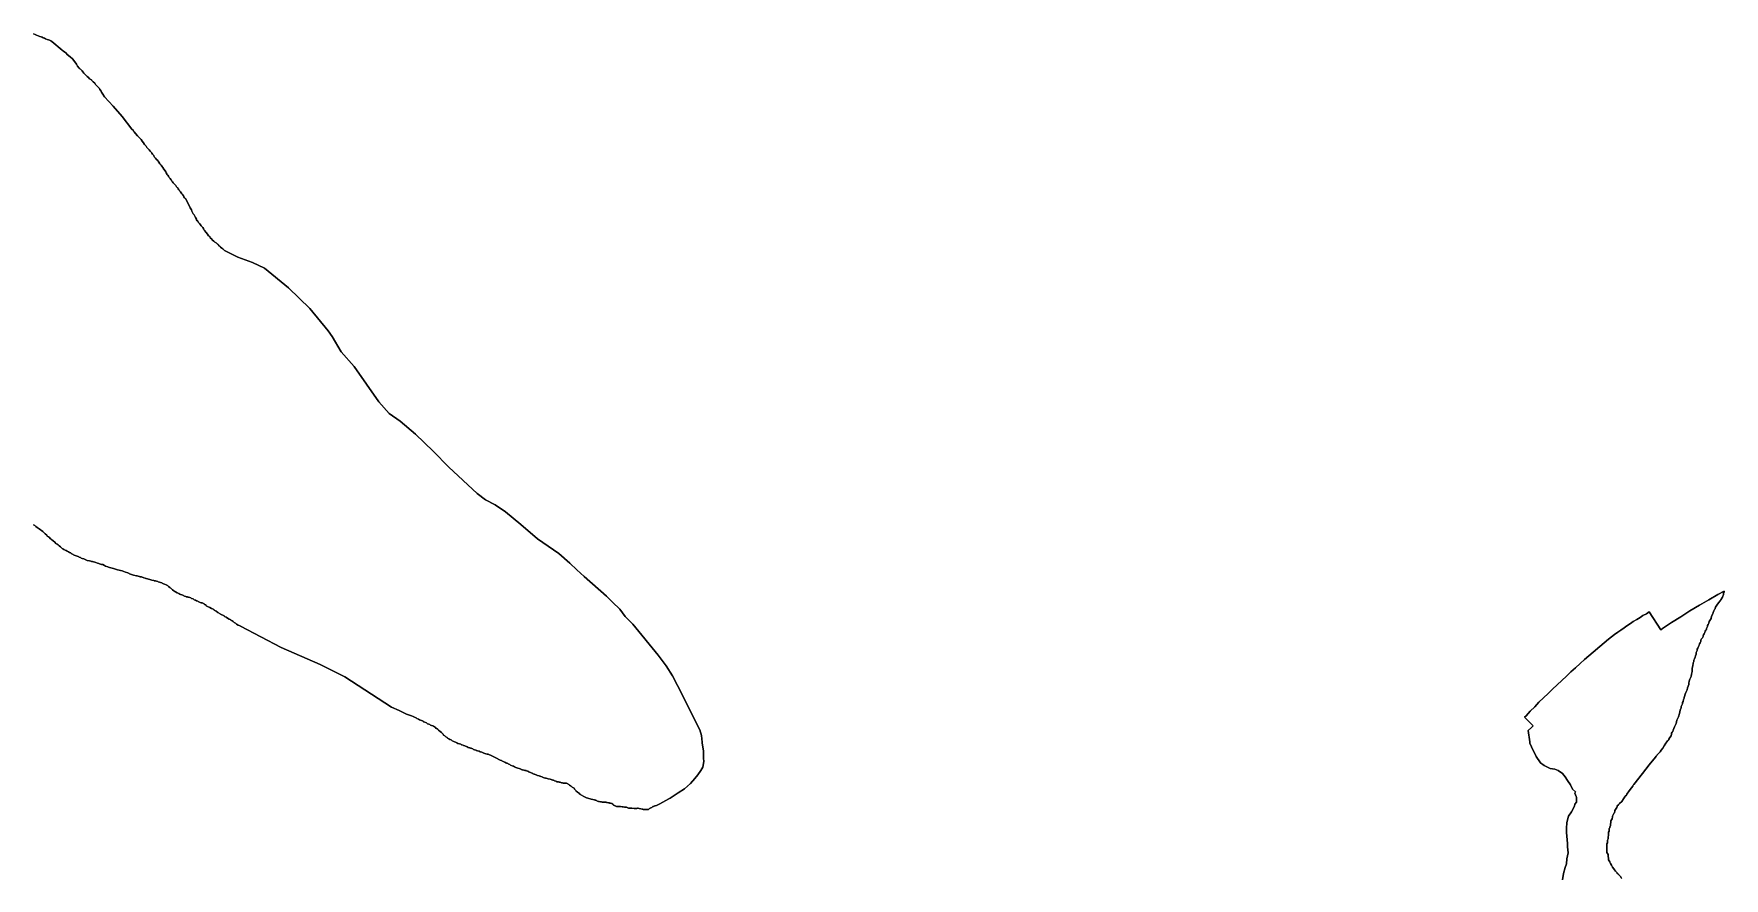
# Model space of a CAD drawing. Header units: inches. Extents: x 11258954 to 11313122, y 3645444 to 3695200.
# Drawn here: x 11282107 to 11285063, y 3677415 to 3678891 of the extents above; entities that cross this region are included whole.
import ezdxf

# ---------------------------------------------------------------- set-up
doc = ezdxf.new("R2010")
doc.units = ezdxf.units.IN
doc.header["$MEASUREMENT"] = 0
doc.layers.add('AnnexationHistory', color=183, linetype='Continuous')
doc.layers.add('ZipCode', color=108, linetype='Continuous')

msp = doc.modelspace()

# ---------------------------------------------------------------- linework, layer by layer
at = {"layer": 'AnnexationHistory'}
for points in [[(11282107, 3678032.75, 0), (11282108, 3678032, 0), (11282109, 3678031.5, 0), (11282110, 3678030.75, 0), (11282111, 3678030, 0), (11282113, 3678028.25, 0), (11282115, 3678027, 0), (11282117, 3678025.5, 0), (11282119, 3678024, 0), (11282121, 3678022.5, 0), (11282123, 3678021, 0), (11282125, 3678019, 0), (11282127, 3678016.75, 0), (11282130, 3678014.5, 0), (11282131, 3678013, 0), (11282133, 3678011.75, 0), (11282135, 3678010.25, 0), (11282136, 3678009, 0), (11282138, 3678007.5, 0), (11282139, 3678006.5, 0), (11282141, 3678004.75, 0), (11282144, 3678002.25, 0), (11282146, 3678000, 0), (11282148, 3677998.75, 0), (11282150, 3677997.5, 0), (11282152, 3677996, 0), (11282154, 3677994.25, 0), (11282156, 3677992.5, 0), (11282157, 3677991.5, 0), (11282158, 3677990.75, 0), (11282160, 3677989.5, 0), (11282162, 3677988.5, 0), (11282164, 3677987.5, 0), (11282166, 3677986.5, 0), (11282168, 3677985.5, 0), (11282170, 3677984.5, 0), (11282172, 3677983.5, 0), (11282172, 3677983, 0), (11282173, 3677982.5, 0), (11282174, 3677981.75, 0), (11282176, 3677981, 0), (11282177, 3677980.25, 0), (11282178, 3677979.75, 0), (11282180, 3677979, 0), (11282183, 3677978, 0), (11282185, 3677977, 0), (11282186, 3677976.5, 0), (11282187, 3677976, 0), (11282189, 3677975.25, 0), (11282190, 3677974.5, 0), (11282192, 3677973.75, 0), (11282195, 3677973, 0), (11282197, 3677972, 0), (11282201, 3677970.5, 0), (11282205, 3677969.5, 0), (11282207, 3677969, 0), (11282208, 3677968.75, 0), (11282209, 3677968.5, 0), (11282210, 3677968.25, 0), (11282212, 3677967.75, 0), (11282214, 3677967.25, 0), (11282216, 3677966.5, 0), (11282219, 3677965.75, 0), (11282221, 3677965, 0), (11282222, 3677964.5, 0), (11282224, 3677964, 0), (11282226, 3677963.5, 0), (11282228, 3677963, 0), (11282231, 3677961.75, 0), (11282233, 3677960.5, 0), (11282237, 3677959, 0), (11282238, 3677958.5, 0), (11282240, 3677958.25, 0), (11282240, 3677958, 0), (11282247, 3677956.25, 0), (11282254, 3677954, 0), (11282262, 3677952, 0), (11282265, 3677951, 0), (11282268, 3677950, 0), (11282272, 3677948.5, 0), (11282273, 3677948, 0), (11282274, 3677947.5, 0), (11282275, 3677947.25, 0), (11282278, 3677946, 0), (11282282, 3677944.75, 0), (11282287, 3677943.5, 0), (11282288, 3677943.25, 0), (11282290, 3677943, 0), (11282292, 3677942.5, 0), (11282293, 3677942, 0), (11282296, 3677941.5, 0), (11282300, 3677940.25, 0), (11282302, 3677939.5, 0), (11282303, 3677939, 0), (11282304, 3677938.75, 0), (11282306, 3677938.25, 0), (11282308, 3677937.5, 0), (11282310, 3677937.25, 0), (11282312, 3677936.5, 0), (11282314, 3677936, 0), (11282317, 3677935.5, 0), (11282318, 3677935, 0), (11282319, 3677934.75, 0), (11282320, 3677934.5, 0), (11282322, 3677934, 0), (11282324, 3677933.5, 0), (11282325, 3677933, 0), (11282327, 3677932.5, 0), (11282329, 3677931.75, 0), (11282331, 3677931, 0), (11282332, 3677930.5, 0), (11282334, 3677929.75, 0), (11282336, 3677928.75, 0), (11282339, 3677927.5, 0), (11282341, 3677926.5, 0), (11282343, 3677925, 0), (11282345, 3677923.25, 0), (11282346, 3677922.75, 0), (11282346, 3677922.25, 0), (11282347, 3677922, 0), (11282348, 3677920.5, 0), (11282350, 3677919, 0), (11282352, 3677917.5, 0), (11282352, 3677917, 0), (11282354, 3677916.25, 0), (11282355, 3677915.5, 0), (11282358, 3677914, 0), (11282361, 3677912.5, 0), (11282363, 3677911.5, 0), (11282364, 3677911, 0), (11282366, 3677910.25, 0), (11282368, 3677909.5, 0), (11282369, 3677909, 0), (11282370, 3677908.5, 0), (11282371, 3677908, 0), (11282373, 3677907.25, 0), (11282374, 3677906.75, 0), (11282376, 3677906.5, 0), (11282377, 3677906.25, 0), (11282378, 3677906, 0), (11282380, 3677905.5, 0), (11282382, 3677904.75, 0), (11282383, 3677904, 0), (11282386, 3677903, 0), (11282387, 3677902.25, 0), (11282388, 3677901.5, 0), (11282390, 3677900.75, 0), (11282392, 3677900, 0), (11282394, 3677899, 0), (11282395, 3677898.5, 0), (11282396, 3677897.75, 0), (11282398, 3677897, 0), (11282400, 3677896.5, 0), (11282402, 3677896, 0), (11282403, 3677895.5, 0), (11282404, 3677895, 0), (11282405, 3677894.25, 0), (11282406, 3677893.5, 0), (11282408, 3677892.5, 0), (11282409, 3677891.25, 0), (11282411, 3677890, 0), (11282415, 3677888, 0), (11282418, 3677886.5, 0), (11282420, 3677885.5, 0), (11282421, 3677885, 0), (11282422, 3677884.5, 0), (11282423, 3677883.5, 0), (11282426, 3677881.5, 0), (11282429, 3677879.5, 0), (11282433, 3677877, 0), (11282434, 3677876.25, 0), (11282436, 3677875.5, 0), (11282436, 3677875, 0), (11282438, 3677874.5, 0), (11282440, 3677873.5, 0), (11282441, 3677872.5, 0), (11282444, 3677871, 0), (11282446, 3677869.75, 0), (11282449, 3677868, 0), (11282451, 3677867, 0), (11282452, 3677866.5, 0), (11282452, 3677866, 0), (11282454, 3677865, 0), (11282456, 3677863.5, 0), (11282458, 3677862, 0), (11282460, 3677860.5, 0), (11282462, 3677859, 0), (11282465, 3677857.5, 0), (11282468, 3677856, 0), (11282469, 3677855.5, 0), (11282539.8305, 3677818.147, 0), (11282608.1825, 3677788.243, 0), (11282651.3455, 3677767.1365, 0), (11282733, 3677714, 0), (11282746, 3677708, 0), (11282759, 3677701.5, 0), (11282768, 3677698.75, 0), (11282771, 3677697.5, 0), (11282773, 3677696.5, 0), (11282774, 3677696, 0), (11282776, 3677695, 0), (11282777, 3677694.25, 0), (11282780, 3677693, 0), (11282782, 3677692, 0), (11282785, 3677690.75, 0), (11282787, 3677690, 0), (11282788, 3677689.25, 0), (11282789, 3677688.5, 0), (11282791, 3677687.5, 0), (11282794, 3677686.5, 0), (11282796, 3677685, 0), (11282798, 3677684.25, 0), (11282800, 3677683.5, 0), (11282801, 3677682.5, 0), (11282803, 3677681.75, 0), (11282805, 3677681, 0), (11282806, 3677680.5, 0), (11282808, 3677679.5, 0), (11282810, 3677678.25, 0), (11282811, 3677676.75, 0), (11282813, 3677676, 0), (11282814, 3677675, 0), (11282815, 3677673.75, 0), (11282818, 3677671.5, 0), (11282820, 3677669.5, 0), (11282822, 3677668, 0), (11282823, 3677666.75, 0), (11282824, 3677665, 0), (11282826, 3677663.5, 0), (11282828, 3677662, 0), (11282830, 3677661, 0), (11282831, 3677659.5, 0), (11282833, 3677658.25, 0), (11282835, 3677657.25, 0), (11282837, 3677656.5, 0), (11282839, 3677655.25, 0), (11282842, 3677653.75, 0), (11282846, 3677652.25, 0), (11282847, 3677651.5, 0), (11282849, 3677650.5, 0), (11282852, 3677649.5, 0), (11282854, 3677649, 0), (11282855, 3677648.25, 0), (11282856, 3677647.75, 0), (11282858, 3677647.5, 0), (11282859, 3677647, 0), (11282861, 3677646.25, 0), (11282862, 3677645.5, 0), (11282864, 3677645, 0), (11282865, 3677644.25, 0), (11282867, 3677643.5, 0), (11282869, 3677642.75, 0), (11282870, 3677642.5, 0), (11282871, 3677642.25, 0), (11282872, 3677642, 0), (11282873, 3677641.5, 0), (11282875, 3677640.75, 0), (11282876, 3677640, 0), (11282878, 3677639, 0), (11282880, 3677638.5, 0), (11282881, 3677638.25, 0), (11282882, 3677638, 0), (11282883, 3677637.5, 0), (11282886, 3677636.75, 0), (11282888, 3677636, 0), (11282891, 3677635, 0), (11282894, 3677633.75, 0), (11282898, 3677632.5, 0), (11282900, 3677632, 0), (11282901, 3677631.75, 0), (11282902, 3677631.5, 0), (11282908, 3677629, 0), (11282915, 3677625.25, 0), (11282923, 3677621, 0), (11282925, 3677620.5, 0), (11282926, 3677620, 0), (11282928, 3677619, 0), (11282931, 3677618, 0), (11282933, 3677616.75, 0), (11282934, 3677616, 0), (11282935, 3677615.75, 0), (11282936, 3677615.25, 0), (11282937, 3677614.75, 0), (11282938, 3677614, 0), (11282940, 3677613.5, 0), (11282941, 3677612.5, 0), (11282944, 3677611.5, 0), (11282946, 3677610.5, 0), (11282948, 3677609.5, 0), (11282949, 3677609, 0), (11282950, 3677608.5, 0), (11282952, 3677607.75, 0), (11282954, 3677607.25, 0), (11282956, 3677606.75, 0), (11282958, 3677606, 0), (11282959, 3677605.5, 0), (11282960, 3677604.75, 0), (11282961, 3677604.5, 0), (11282962, 3677604.25, 0), (11282964, 3677604, 0), (11282965, 3677603.5, 0), (11282966, 3677603.25, 0), (11282968, 3677603, 0), (11282969, 3677602.5, 0), (11282971, 3677601.75, 0), (11282973, 3677601, 0), (11282974, 3677600.25, 0), (11282976, 3677599.5, 0), (11282977, 3677599, 0), (11282979, 3677598.25, 0), (11282980, 3677598, 0), (11282980, 3677597.5, 0), (11282982, 3677597, 0), (11282982, 3677596.75, 0), (11282983, 3677596.5, 0), (11282984, 3677596.25, 0), (11282986, 3677595.5, 0), (11282988, 3677594.5, 0), (11282991, 3677593.75, 0), (11282992, 3677593.5, 0), (11282993, 3677593, 0), (11282994, 3677592.5, 0), (11282996, 3677592, 0), (11282997, 3677591.5, 0), (11282997, 3677591.25, 0), (11282998, 3677590.75, 0), (11283000, 3677590.25, 0), (11283002, 3677589.75, 0), (11283003, 3677589.5, 0), (11283005, 3677589, 0), (11283007, 3677588.5, 0), (11283010, 3677588, 0), (11283012, 3677587.5, 0), (11283013, 3677587, 0), (11283014, 3677586.75, 0), (11283015, 3677586.5, 0), (11283016, 3677586.25, 0), (11283017, 3677585.75, 0), (11283018, 3677585.25, 0), (11283020, 3677584.5, 0), (11283021, 3677584, 0), (11283022, 3677584, 0), (11283022, 3677583.75, 0), (11283022, 3677583.5, 0), (11283023, 3677583.5, 0), (11283024, 3677583.5, 0), (11283025, 3677583.25, 0), (11283026, 3677582.75, 0), (11283028, 3677582.5, 0), (11283029, 3677582, 0), (11283030, 3677581.75, 0), (11283032, 3677581.5, 0), (11283033, 3677581.25, 0), (11283034, 3677581, 0), (11283036, 3677581, 0), (11283037, 3677581, 0), (11283038, 3677581, 0), (11283039, 3677580.75, 0), (11283040, 3677580.5, 0), (11283041, 3677580, 0), (11283042, 3677579.5, 0), (11283043, 3677578.5, 0), (11283044, 3677577.5, 0), (11283046, 3677576.5, 0), (11283047, 3677575.5, 0), (11283049, 3677574, 0), (11283051, 3677572.75, 0), (11283052, 3677572, 0), (11283053, 3677570.75, 0), (11283054, 3677569.25, 0), (11283055, 3677568, 0), (11283056, 3677567, 0), (11283056, 3677566.5, 0), (11283057, 3677566.25, 0), (11283058, 3677566, 0), (11283058, 3677565.5, 0), (11283060, 3677564.25, 0), (11283061, 3677563.25, 0), (11283062, 3677562, 0), (11283063, 3677561.25, 0), (11283064, 3677560.5, 0), (11283065, 3677559.75, 0), (11283069, 3677557.5, 0), (11283074, 3677555.5, 0), (11283080, 3677553.5, 0), (11283082, 3677553.25, 0), (11283085, 3677552.75, 0), (11283087, 3677552, 0), (11283088, 3677551.75, 0), (11283089, 3677551.5, 0), (11283090, 3677551.25, 0), (11283091, 3677551, 0), (11283092, 3677550.25, 0), (11283093, 3677549.75, 0), (11283095, 3677549.25, 0), (11283096, 3677549, 0), (11283098, 3677548.5, 0), (11283098.099, 3677548.4955, 0), (11283099, 3677548.5, 0), (11283100, 3677548.5, 0), (11283100, 3677548.25, 0), (11283101, 3677548, 0), (11283102, 3677548, 0), (11283103, 3677547.75, 0), (11283104, 3677547.75, 0), (11283106, 3677547.75, 0), (11283108, 3677547.75, 0), (11283109, 3677547.5, 0), (11283110, 3677547, 0), (11283112, 3677546.75, 0), (11283114, 3677546.5, 0), (11283114, 3677546.25, 0), (11283115, 3677546.25, 0), (11283116, 3677546, 0), (11283118, 3677545.25, 0), (11283120, 3677544.25, 0), (11283121, 3677543.25, 0), (11283121, 3677543, 0), (11283121, 3677542.75, 0), (11283122, 3677542.25, 0), (11283123, 3677542, 0), (11283124, 3677541.5, 0), (11283125, 3677541, 0), (11283125, 3677540.75, 0), (11283126, 3677540.5, 0), (11283127, 3677540.5, 0), (11283131, 3677540, 0), (11283133, 3677540, 0), (11283136, 3677539.5, 0), (11283138, 3677539.5, 0), (11283140, 3677539.25, 0), (11283141, 3677539.25, 0), (11283142, 3677539.25, 0), (11283143, 3677539.25, 0), (11283144, 3677539, 0), (11283145, 3677538.5, 0), (11283146, 3677538, 0), (11283147, 3677537.5, 0), (11283148, 3677537.5, 0), (11283149, 3677537.25, 0), (11283150, 3677537.25, 0), (11283153, 3677537.25, 0), (11283157, 3677537, 0), (11283160, 3677536.75, 0), (11283161, 3677536.75, 0), (11283162, 3677537, 0), (11283163, 3677537.25, 0), (11283164, 3677537.25, 0), (11283166, 3677537, 0), (11283169, 3677536.25, 0), (11283171, 3677535.5, 0), (11283172, 3677535.5, 0), (11283173, 3677535.25, 0), (11283175, 3677535, 0), (11283176, 3677535, 0), (11283176, 3677534.75, 0), (11283177, 3677534.75, 0), (11283178, 3677534.75, 0), (11283179, 3677535, 0), (11283180, 3677535, 0), (11283182, 3677535.25, 0), (11283183, 3677535.75, 0), (11283184, 3677536.5, 0), (11283184, 3677537, 0), (11283185, 3677537.5, 0), (11283186, 3677538, 0), (11283188, 3677538.75, 0), (11283189, 3677539.5, 0), (11283189, 3677539.75, 0), (11283190, 3677540, 0), (11283191, 3677540.5, 0), (11283193, 3677541.25, 0), (11283194, 3677541.5, 0), (11283196, 3677542, 0), (11283202, 3677544.75, 0), (11283218, 3677553.5, 0), (11283220, 3677554.75, 0), (11283234, 3677564, 0), (11283245.088, 3677571.1895, 0), (11283255.679, 3677580.5095, 0), (11283263.088, 3677589.1895, 0), (11283268.448, 3677595.583, 0), (11283273.826, 3677602.937, 0), (11283277.009, 3677609.23, 0), (11283278.9115, 3677618.7795, 0), (11283278.619, 3677624.926, 0), (11283278.088, 3677636.9395, 0), (11283276.088, 3677651.4395, 0), (11283275.959, 3677652.576, 0), (11283274.631, 3677664.2935, 0), (11283271.997, 3677674.428, 0), (11283233.088, 3677751.9395, 0), (11283224.395, 3677768.845, 0), (11283212.857, 3677786.209, 0), (11283199.176, 3677804.5055, 0), (11283155, 3677859.231, 0), (11283141.3185, 3677872.2525, 0), (11283132.088, 3677885.11, 0), (11283119.231, 3677897.3075, 0), (11283108.5165, 3677908.022, 0), (11283069.78, 3677942.143, 0), (11283056.758, 3677953.6815, 0), (11283044.7255, 3677965.879, 0), (11283025.6045, 3677982.5275, 0), (11282988.088, 3678008.4395, 0), (11282959.088, 3678033.4395, 0), (11282931.9055, 3678055.2275, 0), (11282913.9805, 3678067.515, 0), (11282897.2545, 3678076.461, 0), (11282882.382, 3678087.568, 0), (11282833.088, 3678133.6895, 0), (11282805.391, 3678161.173, 0), (11282774.759, 3678190.8555, 0), (11282748.051, 3678214.051, 0), (11282728.6215, 3678226.9935, 0), (11282710.4575, 3678247.3725, 0), (11282688.8445, 3678278.2575, 0), (11282667.516, 3678309.269, 0), (11282645.0165, 3678335.0595, 0), (11282629.1945, 3678361.6725, 0), (11282622.2645, 3678371.672, 0), (11282590.2085, 3678410.9745, 0), (11282552.868, 3678446.9225, 0), (11282510.591, 3678481.035, 0), (11282489.579, 3678491.3195, 0), (11282463.9155, 3678500.4335, 0), (11282441, 3678512, 0), (11282440, 3678513, 0), (11282439, 3678513.75, 0), (11282438, 3678515, 0), (11282436, 3678516.25, 0), (11282434, 3678517.75, 0), (11282433, 3678519, 0), (11282431, 3678520.5, 0), (11282431, 3678521.25, 0), (11282430, 3678522, 0), (11282429, 3678523, 0), (11282428, 3678524, 0), (11282426, 3678525.5, 0), (11282424, 3678527, 0), (11282422, 3678528.75, 0), (11282420, 3678530.5, 0), (11282418, 3678532.5, 0), (11282416, 3678534.5, 0), (11282415, 3678536.5, 0), (11282413, 3678538, 0), (11282411, 3678540.5, 0), (11282409, 3678543.5, 0), (11282406, 3678547, 0), (11282405, 3678548.25, 0), (11282404, 3678549.5, 0), (11282404, 3678550.5, 0), (11282403, 3678552.25, 0), (11282401, 3678554, 0), (11282400, 3678555.5, 0), (11282399, 3678557, 0), (11282397, 3678559.25, 0), (11282395, 3678561.75, 0), (11282394, 3678563.75, 0), (11282392, 3678565.5, 0), (11282392, 3678567.25, 0), (11282390, 3678569.75, 0), (11282389, 3678572.25, 0), (11282388, 3678574.5, 0), (11282386, 3678576.25, 0), (11282385, 3678578.5, 0), (11282384, 3678581.25, 0), (11282383, 3678583.25, 0), (11282382, 3678585.25, 0), (11282381, 3678587, 0), (11282378, 3678593, 0), (11282375, 3678598.5, 0), (11282373, 3678602.5, 0), (11282372, 3678603.25, 0), (11282371, 3678604.5, 0), (11282370, 3678606, 0), (11282369, 3678608, 0), (11282368, 3678609.75, 0), (11282366, 3678611.5, 0), (11282365, 3678613, 0), (11282364, 3678614.75, 0), (11282363, 3678616, 0), (11282362, 3678617, 0), (11282361, 3678618.5, 0), (11282360, 3678620, 0), (11282359, 3678621.5, 0), (11282358, 3678622.5, 0), (11282357, 3678623.75, 0), (11282356, 3678625.75, 0), (11282354, 3678627.75, 0), (11282352, 3678629.25, 0), (11282351, 3678630.5, 0), (11282350, 3678632, 0), (11282348, 3678634, 0), (11282348, 3678635.25, 0), (11282347, 3678636.5, 0), (11282346, 3678638, 0), (11282344, 3678640, 0), (11282343, 3678642, 0), (11282342, 3678643.75, 0), (11282341, 3678644.25, 0), (11282340, 3678645.25, 0), (11282340, 3678646.25, 0), (11282339, 3678648, 0), (11282338, 3678649.75, 0), (11282337, 3678651.5, 0), (11282335, 3678654.5, 0), (11282333, 3678657.25, 0), (11282331, 3678659.5, 0), (11282330, 3678661.25, 0), (11282328, 3678663.75, 0), (11282326, 3678666.75, 0), (11282325, 3678668.25, 0), (11282324, 3678669.75, 0), (11282322, 3678671, 0), (11282320, 3678673.5, 0), (11282318, 3678676, 0), (11282317, 3678678, 0), (11282316, 3678679.25, 0), (11282315, 3678680.5, 0), (11282314, 3678682.25, 0), (11282313, 3678683.5, 0), (11282312, 3678684.5, 0), (11282311, 3678685.75, 0), (11282309, 3678688, 0), (11282307, 3678690.5, 0), (11282305, 3678692.5, 0), (11282304, 3678694.5, 0), (11282301, 3678697.25, 0), (11282299, 3678700.5, 0), (11282297, 3678703.5, 0), (11282295, 3678706, 0), (11282293, 3678708.5, 0), (11282289, 3678712.75, 0), (11282285, 3678716.75, 0), (11282283, 3678719.75, 0), (11282282, 3678720.75, 0), (11282281, 3678722.5, 0), (11282279, 3678724.5, 0), (11282262, 3678746.5, 0), (11282246, 3678764.75, 0), (11282231, 3678781, 0), (11282230, 3678782.5, 0), (11282229, 3678784, 0), (11282228, 3678785.5, 0), (11282227, 3678787, 0), (11282226, 3678788.75, 0), (11282225, 3678790.75, 0), (11282223, 3678793.5, 0), (11282222, 3678795.5, 0), (11282220, 3678797.75, 0), (11282219, 3678798.75, 0), (11282218, 3678799.75, 0), (11282217, 3678800.75, 0), (11282215, 3678802.5, 0), (11282214, 3678804.5, 0), (11282211, 3678807, 0), (11282210, 3678808.5, 0), (11282209, 3678809.5, 0), (11282208, 3678810.75, 0), (11282205, 3678812.5, 0), (11282203, 3678814.75, 0), (11282201, 3678816.5, 0), (11282199, 3678818, 0), (11282197, 3678820, 0), (11282195, 3678822, 0), (11282193, 3678824.25, 0), (11282192, 3678826.25, 0), (11282190, 3678828, 0), (11282189, 3678829, 0), (11282188, 3678830, 0), (11282187, 3678831, 0), (11282184, 3678834.25, 0), (11282182, 3678837.75, 0), (11282179, 3678842, 0), (11282175, 3678847, 0), (11282171, 3678851, 0), (11282166, 3678854.75, 0), (11282164, 3678857.25, 0), (11282161, 3678859.5, 0), (11282158, 3678861.5, 0), (11282157, 3678862.5, 0), (11282139, 3678877.5, 0), (11282137, 3678879, 0), (11282135, 3678880, 0), (11282133, 3678880.5, 0), (11282131, 3678881.25, 0), (11282128, 3678882.25, 0), (11282126, 3678883.25, 0), (11282124, 3678884.25, 0), (11282122, 3678885, 0), (11282120, 3678885.5, 0), (11282118, 3678886.5, 0), (11282115, 3678887.75, 0), (11282112, 3678888.75, 0), (11282110, 3678890, 0), (11282107, 3678891, 0)], [(11282107, 3678891, 0), (11282110, 3678890, 0), (11282112, 3678888.75, 0), (11282115, 3678887.75, 0), (11282118, 3678886.5, 0), (11282120, 3678885.5, 0), (11282122, 3678885, 0), (11282124, 3678884.25, 0), (11282126, 3678883.25, 0), (11282128, 3678882.25, 0), (11282131, 3678881.25, 0), (11282133, 3678880.5, 0), (11282135, 3678880, 0), (11282137, 3678879, 0), (11282139, 3678877.5, 0), (11282157, 3678862.5, 0), (11282158, 3678861.5, 0), (11282161, 3678859.5, 0), (11282164, 3678857.25, 0), (11282166, 3678854.75, 0), (11282171, 3678851, 0), (11282175, 3678847, 0), (11282179, 3678842, 0), (11282182, 3678837.75, 0), (11282184, 3678834.25, 0), (11282187, 3678831, 0), (11282188, 3678830, 0), (11282189, 3678829, 0), (11282190, 3678828, 0), (11282192, 3678826.25, 0), (11282193, 3678824.25, 0), (11282195, 3678822, 0), (11282197, 3678820, 0), (11282199, 3678818, 0), (11282201, 3678816.5, 0), (11282203, 3678814.75, 0), (11282205, 3678812.5, 0), (11282208, 3678810.75, 0), (11282209, 3678809.5, 0), (11282210, 3678808.5, 0), (11282211, 3678807, 0), (11282214, 3678804.5, 0), (11282215, 3678802.5, 0), (11282217, 3678800.75, 0), (11282218, 3678799.75, 0), (11282219, 3678798.75, 0), (11282220, 3678797.75, 0), (11282222, 3678795.5, 0), (11282223, 3678793.5, 0), (11282225, 3678790.75, 0), (11282226, 3678788.75, 0), (11282227, 3678787, 0), (11282228, 3678785.5, 0), (11282229, 3678784, 0), (11282230, 3678782.5, 0), (11282231, 3678781, 0), (11282246, 3678764.75, 0), (11282262, 3678746.5, 0), (11282279, 3678724.5, 0), (11282281, 3678722.5, 0), (11282282, 3678720.75, 0), (11282283, 3678719.75, 0), (11282285, 3678716.75, 0), (11282289, 3678712.75, 0), (11282293, 3678708.5, 0), (11282295, 3678706, 0), (11282297, 3678703.5, 0), (11282299, 3678700.5, 0), (11282301, 3678697.25, 0), (11282304, 3678694.5, 0), (11282305, 3678692.5, 0), (11282307, 3678690.5, 0), (11282309, 3678688, 0), (11282311, 3678685.75, 0), (11282312, 3678684.5, 0), (11282313, 3678683.5, 0), (11282314, 3678682.25, 0), (11282315, 3678680.5, 0), (11282316, 3678679.25, 0), (11282317, 3678678, 0), (11282318, 3678676, 0), (11282320, 3678673.5, 0), (11282322, 3678671, 0), (11282324, 3678669.75, 0), (11282325, 3678668.25, 0), (11282326, 3678666.75, 0), (11282328, 3678663.75, 0), (11282330, 3678661.25, 0), (11282331, 3678659.5, 0), (11282333, 3678657.25, 0), (11282335, 3678654.5, 0), (11282337, 3678651.5, 0), (11282338, 3678649.75, 0), (11282339, 3678648, 0), (11282340, 3678646.25, 0), (11282340, 3678645.25, 0), (11282341, 3678644.25, 0), (11282342, 3678643.75, 0), (11282343, 3678642, 0), (11282344, 3678640, 0), (11282346, 3678638, 0), (11282347, 3678636.5, 0), (11282348, 3678635.25, 0), (11282348, 3678634, 0), (11282350, 3678632, 0), (11282351, 3678630.5, 0), (11282352, 3678629.25, 0), (11282354, 3678627.75, 0), (11282356, 3678625.75, 0), (11282357, 3678623.75, 0), (11282358, 3678622.5, 0), (11282359, 3678621.5, 0), (11282360, 3678620, 0), (11282361, 3678618.5, 0), (11282362, 3678617, 0), (11282363, 3678616, 0), (11282364, 3678614.75, 0), (11282365, 3678613, 0), (11282366, 3678611.5, 0), (11282368, 3678609.75, 0), (11282369, 3678608, 0), (11282370, 3678606, 0), (11282371, 3678604.5, 0), (11282372, 3678603.25, 0), (11282373, 3678602.5, 0), (11282375, 3678598.5, 0), (11282378, 3678593, 0), (11282381, 3678587, 0), (11282382, 3678585.25, 0), (11282383, 3678583.25, 0), (11282384, 3678581.25, 0), (11282385, 3678578.5, 0), (11282386, 3678576.25, 0), (11282388, 3678574.5, 0), (11282389, 3678572.25, 0), (11282390, 3678569.75, 0), (11282392, 3678567.25, 0), (11282392, 3678565.5, 0), (11282394, 3678563.75, 0), (11282395, 3678561.75, 0), (11282397, 3678559.25, 0), (11282399, 3678557, 0), (11282400, 3678555.5, 0), (11282401, 3678554, 0), (11282403, 3678552.25, 0), (11282404, 3678550.5, 0), (11282404, 3678549.5, 0), (11282405, 3678548.25, 0), (11282406, 3678547, 0), (11282409, 3678543.5, 0), (11282411, 3678540.5, 0), (11282413, 3678538, 0), (11282415, 3678536.5, 0), (11282416, 3678534.5, 0), (11282418, 3678532.5, 0), (11282420, 3678530.5, 0), (11282422, 3678528.75, 0), (11282424, 3678527, 0), (11282426, 3678525.5, 0), (11282428, 3678524, 0), (11282429, 3678523, 0), (11282430, 3678522, 0), (11282431, 3678521.25, 0), (11282431, 3678520.5, 0), (11282433, 3678519, 0), (11282434, 3678517.75, 0), (11282436, 3678516.25, 0), (11282438, 3678515, 0), (11282439, 3678513.75, 0), (11282440, 3678513, 0), (11282441, 3678512, 0), (11282463.9155, 3678500.4335, 0), (11282489.579, 3678491.3195, 0), (11282510.591, 3678481.035, 0), (11282552.868, 3678446.9225, 0), (11282590.2085, 3678410.9745, 0), (11282622.2645, 3678371.672, 0), (11282629.1945, 3678361.6725, 0), (11282645.0165, 3678335.0595, 0), (11282667.516, 3678309.269, 0), (11282688.8445, 3678278.2575, 0), (11282710.4575, 3678247.3725, 0), (11282728.6215, 3678226.9935, 0), (11282748.051, 3678214.051, 0), (11282774.759, 3678190.8555, 0), (11282805.391, 3678161.173, 0), (11282833.088, 3678133.6895, 0), (11282882.382, 3678087.568, 0), (11282897.2545, 3678076.461, 0), (11282913.9805, 3678067.515, 0), (11282931.9055, 3678055.2275, 0), (11282959.088, 3678033.4395, 0), (11282988.088, 3678008.4395, 0), (11283025.6045, 3677982.5275, 0), (11283044.7255, 3677965.879, 0), (11283056.758, 3677953.6815, 0), (11283069.78, 3677942.143, 0), (11283108.5165, 3677908.022, 0), (11283119.231, 3677897.3075, 0), (11283132.088, 3677885.11, 0), (11283141.3185, 3677872.2525, 0), (11283155, 3677859.231, 0), (11283199.176, 3677804.5055, 0), (11283212.857, 3677786.209, 0), (11283224.395, 3677768.845, 0), (11283233.088, 3677751.9395, 0), (11283271.997, 3677674.428, 0), (11283274.631, 3677664.2935, 0), (11283275.959, 3677652.576, 0), (11283276.088, 3677651.4395, 0), (11283278.088, 3677636.9395, 0), (11283278.619, 3677624.926, 0), (11283278.9115, 3677618.7795, 0), (11283277.009, 3677609.23, 0), (11283273.826, 3677602.937, 0), (11283268.448, 3677595.583, 0), (11283263.088, 3677589.1895, 0), (11283255.679, 3677580.5095, 0), (11283245.088, 3677571.1895, 0), (11283234, 3677564, 0), (11283220, 3677554.75, 0), (11283218, 3677553.5, 0), (11283202, 3677544.75, 0), (11283196, 3677542, 0), (11283194, 3677541.5, 0), (11283193, 3677541.25, 0), (11283191, 3677540.5, 0), (11283190, 3677540, 0), (11283189, 3677539.75, 0), (11283189, 3677539.5, 0), (11283188, 3677538.75, 0), (11283186, 3677538, 0), (11283185, 3677537.5, 0), (11283184, 3677537, 0), (11283184, 3677536.5, 0), (11283183, 3677535.75, 0), (11283182, 3677535.25, 0), (11283180, 3677535, 0), (11283179, 3677535, 0), (11283178, 3677534.75, 0), (11283177, 3677534.75, 0), (11283176, 3677534.75, 0), (11283176, 3677535, 0), (11283175, 3677535, 0), (11283173, 3677535.25, 0), (11283172, 3677535.5, 0), (11283171, 3677535.5, 0), (11283169, 3677536.25, 0), (11283166, 3677537, 0), (11283164, 3677537.25, 0), (11283163, 3677537.25, 0), (11283162, 3677537, 0), (11283161, 3677536.75, 0), (11283160, 3677536.75, 0), (11283157, 3677537, 0), (11283153, 3677537.25, 0), (11283150, 3677537.25, 0), (11283149, 3677537.25, 0), (11283148, 3677537.5, 0), (11283147, 3677537.5, 0), (11283146, 3677538, 0), (11283145, 3677538.5, 0), (11283144, 3677539, 0), (11283143, 3677539.25, 0), (11283142, 3677539.25, 0), (11283141, 3677539.25, 0), (11283140, 3677539.25, 0), (11283138, 3677539.5, 0), (11283136, 3677539.5, 0), (11283133, 3677540, 0), (11283131, 3677540, 0), (11283127, 3677540.5, 0), (11283126, 3677540.5, 0), (11283125, 3677540.75, 0), (11283125, 3677541, 0), (11283124, 3677541.5, 0), (11283123, 3677542, 0), (11283122, 3677542.25, 0), (11283121, 3677542.75, 0), (11283121, 3677543, 0), (11283121, 3677543.25, 0), (11283120, 3677544.25, 0), (11283118, 3677545.25, 0), (11283116, 3677546, 0), (11283115, 3677546.25, 0), (11283114, 3677546.25, 0), (11283114, 3677546.5, 0), (11283112, 3677546.75, 0), (11283110, 3677547, 0), (11283109, 3677547.5, 0), (11283108, 3677547.75, 0), (11283106, 3677547.75, 0), (11283104, 3677547.75, 0), (11283103, 3677547.75, 0), (11283102, 3677548, 0), (11283101, 3677548, 0), (11283100, 3677548.25, 0), (11283100, 3677548.5, 0), (11283099, 3677548.5, 0), (11283098.099, 3677548.4955, 0), (11283098, 3677548.5, 0), (11283096, 3677549, 0), (11283095, 3677549.25, 0), (11283093, 3677549.75, 0), (11283092, 3677550.25, 0), (11283091, 3677551, 0), (11283090, 3677551.25, 0), (11283089, 3677551.5, 0), (11283088, 3677551.75, 0), (11283087, 3677552, 0), (11283085, 3677552.75, 0), (11283082, 3677553.25, 0), (11283080, 3677553.5, 0), (11283074, 3677555.5, 0), (11283069, 3677557.5, 0), (11283065, 3677559.75, 0), (11283064, 3677560.5, 0), (11283063, 3677561.25, 0), (11283062, 3677562, 0), (11283061, 3677563.25, 0), (11283060, 3677564.25, 0), (11283058, 3677565.5, 0), (11283058, 3677566, 0), (11283057, 3677566.25, 0), (11283056, 3677566.5, 0), (11283056, 3677567, 0), (11283055, 3677568, 0), (11283054, 3677569.25, 0), (11283053, 3677570.75, 0), (11283052, 3677572, 0), (11283051, 3677572.75, 0), (11283049, 3677574, 0), (11283047, 3677575.5, 0), (11283046, 3677576.5, 0), (11283044, 3677577.5, 0), (11283043, 3677578.5, 0), (11283042, 3677579.5, 0), (11283041, 3677580, 0), (11283040, 3677580.5, 0), (11283039, 3677580.75, 0), (11283038, 3677581, 0), (11283037, 3677581, 0), (11283036, 3677581, 0), (11283034, 3677581, 0), (11283033, 3677581.25, 0), (11283032, 3677581.5, 0), (11283030, 3677581.75, 0), (11283029, 3677582, 0), (11283028, 3677582.5, 0), (11283026, 3677582.75, 0), (11283025, 3677583.25, 0), (11283024, 3677583.5, 0), (11283023, 3677583.5, 0), (11283022, 3677583.5, 0), (11283022, 3677583.75, 0), (11283022, 3677584, 0), (11283021, 3677584, 0), (11283020, 3677584.5, 0), (11283018, 3677585.25, 0), (11283017, 3677585.75, 0), (11283016, 3677586.25, 0), (11283015, 3677586.5, 0), (11283014, 3677586.75, 0), (11283013, 3677587, 0), (11283012, 3677587.5, 0), (11283010, 3677588, 0), (11283007, 3677588.5, 0), (11283005, 3677589, 0), (11283003, 3677589.5, 0), (11283002, 3677589.75, 0), (11283000, 3677590.25, 0), (11282998, 3677590.75, 0), (11282997, 3677591.25, 0), (11282997, 3677591.5, 0), (11282996, 3677592, 0), (11282994, 3677592.5, 0), (11282993, 3677593, 0), (11282992, 3677593.5, 0), (11282991, 3677593.75, 0), (11282988, 3677594.5, 0), (11282986, 3677595.5, 0), (11282984, 3677596.25, 0), (11282983, 3677596.5, 0), (11282982, 3677596.75, 0), (11282982, 3677597, 0), (11282980, 3677597.5, 0), (11282980, 3677598, 0), (11282979, 3677598.25, 0), (11282977, 3677599, 0), (11282976, 3677599.5, 0), (11282974, 3677600.25, 0), (11282973, 3677601, 0), (11282971, 3677601.75, 0), (11282969, 3677602.5, 0), (11282968, 3677603, 0), (11282966, 3677603.25, 0), (11282965, 3677603.5, 0), (11282964, 3677604, 0), (11282962, 3677604.25, 0), (11282961, 3677604.5, 0), (11282960, 3677604.75, 0), (11282959, 3677605.5, 0), (11282958, 3677606, 0), (11282956, 3677606.75, 0), (11282954, 3677607.25, 0), (11282952, 3677607.75, 0), (11282950, 3677608.5, 0), (11282949, 3677609, 0), (11282948, 3677609.5, 0), (11282946, 3677610.5, 0), (11282944, 3677611.5, 0), (11282941, 3677612.5, 0), (11282940, 3677613.5, 0), (11282938, 3677614, 0), (11282937, 3677614.75, 0), (11282936, 3677615.25, 0), (11282935, 3677615.75, 0), (11282934, 3677616, 0), (11282933, 3677616.75, 0), (11282931, 3677618, 0), (11282928, 3677619, 0), (11282926, 3677620, 0), (11282925, 3677620.5, 0), (11282923, 3677621, 0), (11282915, 3677625.25, 0), (11282908, 3677629, 0), (11282902, 3677631.5, 0), (11282901, 3677631.75, 0), (11282900, 3677632, 0), (11282898, 3677632.5, 0), (11282894, 3677633.75, 0), (11282891, 3677635, 0), (11282888, 3677636, 0), (11282886, 3677636.75, 0), (11282883, 3677637.5, 0), (11282882, 3677638, 0), (11282881, 3677638.25, 0), (11282880, 3677638.5, 0), (11282878, 3677639, 0), (11282876, 3677640, 0), (11282875, 3677640.75, 0), (11282873, 3677641.5, 0), (11282872, 3677642, 0), (11282871, 3677642.25, 0), (11282870, 3677642.5, 0), (11282869, 3677642.75, 0), (11282867, 3677643.5, 0), (11282865, 3677644.25, 0), (11282864, 3677645, 0), (11282862, 3677645.5, 0), (11282861, 3677646.25, 0), (11282859, 3677647, 0), (11282858, 3677647.5, 0), (11282856, 3677647.75, 0), (11282855, 3677648.25, 0), (11282854, 3677649, 0), (11282852, 3677649.5, 0), (11282849, 3677650.5, 0), (11282847, 3677651.5, 0), (11282846, 3677652.25, 0), (11282842, 3677653.75, 0), (11282839, 3677655.25, 0), (11282837, 3677656.5, 0), (11282835, 3677657.25, 0), (11282833, 3677658.25, 0), (11282831, 3677659.5, 0), (11282830, 3677661, 0), (11282828, 3677662, 0), (11282826, 3677663.5, 0), (11282824, 3677665, 0), (11282823, 3677666.75, 0), (11282822, 3677668, 0), (11282820, 3677669.5, 0), (11282818, 3677671.5, 0), (11282815, 3677673.75, 0), (11282814, 3677675, 0), (11282813, 3677676, 0), (11282811, 3677676.75, 0), (11282810, 3677678.25, 0), (11282808, 3677679.5, 0), (11282806, 3677680.5, 0), (11282805, 3677681, 0), (11282803, 3677681.75, 0), (11282801, 3677682.5, 0), (11282800, 3677683.5, 0), (11282798, 3677684.25, 0), (11282796, 3677685, 0), (11282794, 3677686.5, 0), (11282791, 3677687.5, 0), (11282789, 3677688.5, 0), (11282788, 3677689.25, 0), (11282787, 3677690, 0), (11282785, 3677690.75, 0), (11282782, 3677692, 0), (11282780, 3677693, 0), (11282777, 3677694.25, 0), (11282776, 3677695, 0), (11282774, 3677696, 0), (11282773, 3677696.5, 0), (11282771, 3677697.5, 0), (11282768, 3677698.75, 0), (11282759, 3677701.5, 0), (11282746, 3677708, 0), (11282733, 3677714, 0), (11282651.3455, 3677767.1365, 0), (11282608.1825, 3677788.243, 0), (11282539.8305, 3677818.147, 0), (11282469, 3677855.5, 0), (11282468, 3677856, 0), (11282465, 3677857.5, 0), (11282462, 3677859, 0), (11282460, 3677860.5, 0), (11282458, 3677862, 0), (11282456, 3677863.5, 0), (11282454, 3677865, 0), (11282452, 3677866, 0), (11282452, 3677866.5, 0), (11282451, 3677867, 0), (11282449, 3677868, 0), (11282446, 3677869.75, 0), (11282444, 3677871, 0), (11282441, 3677872.5, 0), (11282440, 3677873.5, 0), (11282438, 3677874.5, 0), (11282436, 3677875, 0), (11282436, 3677875.5, 0), (11282434, 3677876.25, 0), (11282433, 3677877, 0), (11282429, 3677879.5, 0), (11282426, 3677881.5, 0), (11282423, 3677883.5, 0), (11282422, 3677884.5, 0), (11282421, 3677885, 0), (11282420, 3677885.5, 0), (11282418, 3677886.5, 0), (11282415, 3677888, 0), (11282411, 3677890, 0), (11282409, 3677891.25, 0), (11282408, 3677892.5, 0), (11282406, 3677893.5, 0), (11282405, 3677894.25, 0), (11282404, 3677895, 0), (11282403, 3677895.5, 0), (11282402, 3677896, 0), (11282400, 3677896.5, 0), (11282398, 3677897, 0), (11282396, 3677897.75, 0), (11282395, 3677898.5, 0), (11282394, 3677899, 0), (11282392, 3677900, 0), (11282390, 3677900.75, 0), (11282388, 3677901.5, 0), (11282387, 3677902.25, 0), (11282386, 3677903, 0), (11282383, 3677904, 0), (11282382, 3677904.75, 0), (11282380, 3677905.5, 0), (11282378, 3677906, 0), (11282377, 3677906.25, 0), (11282376, 3677906.5, 0), (11282374, 3677906.75, 0), (11282373, 3677907.25, 0), (11282371, 3677908, 0), (11282370, 3677908.5, 0), (11282369, 3677909, 0), (11282368, 3677909.5, 0), (11282366, 3677910.25, 0), (11282364, 3677911, 0), (11282363, 3677911.5, 0), (11282361, 3677912.5, 0), (11282358, 3677914, 0), (11282355, 3677915.5, 0), (11282354, 3677916.25, 0), (11282352, 3677917, 0), (11282352, 3677917.5, 0), (11282350, 3677919, 0), (11282348, 3677920.5, 0), (11282347, 3677922, 0), (11282346, 3677922.25, 0), (11282346, 3677922.75, 0), (11282345, 3677923.25, 0), (11282343, 3677925, 0), (11282341, 3677926.5, 0), (11282339, 3677927.5, 0), (11282336, 3677928.75, 0), (11282334, 3677929.75, 0), (11282332, 3677930.5, 0), (11282331, 3677931, 0), (11282329, 3677931.75, 0), (11282327, 3677932.5, 0), (11282325, 3677933, 0), (11282324, 3677933.5, 0), (11282322, 3677934, 0), (11282320, 3677934.5, 0), (11282319, 3677934.75, 0), (11282318, 3677935, 0), (11282317, 3677935.5, 0), (11282314, 3677936, 0), (11282312, 3677936.5, 0), (11282310, 3677937.25, 0), (11282308, 3677937.5, 0), (11282306, 3677938.25, 0), (11282304, 3677938.75, 0), (11282303, 3677939, 0), (11282302, 3677939.5, 0), (11282300, 3677940.25, 0), (11282296, 3677941.5, 0), (11282293, 3677942, 0), (11282292, 3677942.5, 0), (11282290, 3677943, 0), (11282288, 3677943.25, 0), (11282287, 3677943.5, 0), (11282282, 3677944.75, 0), (11282278, 3677946, 0), (11282275, 3677947.25, 0), (11282274, 3677947.5, 0), (11282273, 3677948, 0), (11282272, 3677948.5, 0), (11282268, 3677950, 0), (11282265, 3677951, 0), (11282262, 3677952, 0), (11282254, 3677954, 0), (11282247, 3677956.25, 0), (11282240, 3677958, 0), (11282240, 3677958.25, 0), (11282238, 3677958.5, 0), (11282237, 3677959, 0), (11282233, 3677960.5, 0), (11282231, 3677961.75, 0), (11282228, 3677963, 0), (11282226, 3677963.5, 0), (11282224, 3677964, 0), (11282222, 3677964.5, 0), (11282221, 3677965, 0), (11282219, 3677965.75, 0), (11282216, 3677966.5, 0), (11282214, 3677967.25, 0), (11282212, 3677967.75, 0), (11282210, 3677968.25, 0), (11282209, 3677968.5, 0), (11282208, 3677968.75, 0), (11282207, 3677969, 0), (11282205, 3677969.5, 0), (11282201, 3677970.5, 0), (11282197, 3677972, 0), (11282195, 3677973, 0), (11282192, 3677973.75, 0), (11282190, 3677974.5, 0), (11282189, 3677975.25, 0), (11282187, 3677976, 0), (11282186, 3677976.5, 0), (11282185, 3677977, 0), (11282183, 3677978, 0), (11282180, 3677979, 0), (11282178, 3677979.75, 0), (11282177, 3677980.25, 0), (11282176, 3677981, 0), (11282174, 3677981.75, 0), (11282173, 3677982.5, 0), (11282172, 3677983, 0), (11282172, 3677983.5, 0), (11282170, 3677984.5, 0), (11282168, 3677985.5, 0), (11282166, 3677986.5, 0), (11282164, 3677987.5, 0), (11282162, 3677988.5, 0), (11282160, 3677989.5, 0), (11282158, 3677990.75, 0), (11282157, 3677991.5, 0), (11282156, 3677992.5, 0), (11282154, 3677994.25, 0), (11282152, 3677996, 0), (11282150, 3677997.5, 0), (11282148, 3677998.75, 0), (11282146, 3678000, 0), (11282144, 3678002.25, 0), (11282141, 3678004.75, 0), (11282139, 3678006.5, 0), (11282138, 3678007.5, 0), (11282136, 3678009, 0), (11282135, 3678010.25, 0), (11282133, 3678011.75, 0), (11282131, 3678013, 0), (11282130, 3678014.5, 0), (11282127, 3678016.75, 0), (11282125, 3678019, 0), (11282123, 3678021, 0), (11282121, 3678022.5, 0), (11282119, 3678024, 0), (11282117, 3678025.5, 0), (11282115, 3678027, 0), (11282113, 3678028.25, 0), (11282111, 3678030, 0), (11282110, 3678030.75, 0), (11282109, 3678031.5, 0), (11282108, 3678032, 0), (11282107, 3678032.75, 0)]]:
    msp.add_polyline3d(points, dxfattribs=at)
at = {"layer": 'ZipCode'}
for points in [[(11284884, 3677414.25, 0), (11284883, 3677415.5, 0), (11284882, 3677417, 0), (11284881, 3677418.25, 0), (11284880, 3677419.5, 0), (11284879, 3677420.5, 0), (11284878, 3677422, 0), (11284876, 3677423.25, 0), (11284876, 3677424.25, 0), (11284875, 3677425, 0), (11284874, 3677426, 0), (11284873, 3677427.25, 0), (11284871, 3677429.5, 0), (11284870, 3677431.5, 0), (11284868, 3677434, 0), (11284866, 3677437.5, 0), (11284864, 3677440.5, 0), (11284863, 3677442.75, 0), (11284863, 3677443.75, 0), (11284862, 3677445.25, 0), (11284861, 3677446.75, 0), (11284861, 3677448.5, 0), (11284861, 3677450.5, 0), (11284860, 3677452.25, 0), (11284860, 3677454.25, 0), (11284860, 3677456.5, 0), (11284859, 3677458, 0), (11284858, 3677460, 0), (11284858, 3677462.5, 0), (11284858, 3677464.5, 0), (11284858, 3677468, 0), (11284858, 3677471, 0), (11284858, 3677473, 0), (11284858, 3677474, 0), (11284858, 3677475, 0), (11284859, 3677476.5, 0), (11284859, 3677479, 0), (11284859, 3677481.5, 0), (11284860, 3677483.75, 0), (11284860, 3677484, 0), (11284860, 3677484.25, 0), (11284860, 3677487, 0), (11284861, 3677489.75, 0), (11284861, 3677492, 0), (11284861, 3677493.5, 0), (11284861, 3677495.25, 0), (11284862, 3677497.25, 0), (11284862, 3677498.5, 0), (11284862, 3677499.5, 0), (11284862, 3677500.25, 0), (11284862, 3677501.5, 0), (11284863, 3677503, 0), (11284863, 3677504.25, 0), (11284864, 3677507, 0), (11284864, 3677509.5, 0), (11284865, 3677512.5, 0), (11284865, 3677515, 0), (11284866, 3677517, 0), (11284867, 3677518.5, 0), (11284867, 3677519, 0), (11284867, 3677520, 0), (11284868, 3677521, 0), (11284868, 3677523.5, 0), (11284869, 3677525.75, 0), (11284870, 3677528, 0), (11284871, 3677529.25, 0), (11284871, 3677530.5, 0), (11284872, 3677531.5, 0), (11284872, 3677533.25, 0), (11284873, 3677535, 0), (11284874, 3677536.75, 0), (11284875, 3677538.25, 0), (11284876, 3677539.75, 0), (11284876, 3677541.25, 0), (11284878, 3677543, 0), (11284879, 3677544.5, 0), (11284880, 3677545.75, 0), (11284884, 3677549.25, 0), (11284887, 3677553.5, 0), (11284889, 3677557, 0), (11284890, 3677558.5, 0), (11284892, 3677560, 0), (11284893, 3677562, 0), (11284897, 3677567.75, 0), (11284901, 3677572.75, 0), (11284903, 3677575.5, 0), (11284903, 3677576.25, 0), (11284904, 3677577.25, 0), (11284905, 3677578.5, 0), (11284920, 3677597.75, 0), (11284932, 3677613, 0), (11284943, 3677626.5, 0), (11284944, 3677628, 0), (11284945, 3677629.5, 0), (11284946, 3677630.75, 0), (11284948, 3677633, 0), (11284951, 3677635.75, 0), (11284953, 3677638.5, 0), (11284956, 3677642.25, 0), (11284958, 3677646.25, 0), (11284961, 3677650.75, 0), (11284963, 3677653, 0), (11284964, 3677654.75, 0), (11284965, 3677655.75, 0), (11284965, 3677656.25, 0), (11284966, 3677657, 0), (11284966, 3677658, 0), (11284968, 3677661, 0), (11284970, 3677663.75, 0), (11284971, 3677666.5, 0), (11284971, 3677668.25, 0), (11284972, 3677670, 0), (11284973, 3677671.25, 0), (11284974, 3677673.75, 0), (11284975, 3677676.75, 0), (11284976, 3677679.5, 0), (11284979, 3677685.25, 0), (11284980, 3677691, 0), (11284983, 3677697.25, 0), (11284985, 3677703, 0), (11284986, 3677708.5, 0), (11284987, 3677711.75, 0), (11284988, 3677713, 0), (11284988, 3677715.25, 0), (11284989, 3677717.5, 0), (11284990, 3677719.5, 0), (11284990, 3677721.75, 0), (11284991, 3677724, 0), (11284992, 3677727, 0), (11284993, 3677729.75, 0), (11284993, 3677732, 0), (11284994, 3677733, 0), (11284994, 3677734.75, 0), (11284995, 3677736.5, 0), (11284996, 3677739.25, 0), (11284997, 3677741.75, 0), (11284998, 3677744.25, 0), (11284999, 3677747.5, 0), (11285000, 3677750.5, 0), (11285001, 3677753.25, 0), (11285001, 3677756, 0), (11285002, 3677759.5, 0), (11285003, 3677763, 0), (11285005, 3677767.25, 0), (11285006, 3677771.75, 0), (11285007, 3677776.5, 0), (11285007, 3677781.75, 0), (11285008, 3677786.5, 0), (11285009, 3677790, 0), (11285009, 3677791.5, 0), (11285010, 3677793.5, 0), (11285010, 3677796, 0), (11285011, 3677798.5, 0), (11285012, 3677801, 0), (11285013, 3677803.5, 0), (11285014, 3677806.5, 0), (11285014, 3677809.5, 0), (11285015, 3677811.5, 0), (11285016, 3677813, 0), (11285016, 3677815.25, 0), (11285017, 3677817.25, 0), (11285018, 3677819.75, 0), (11285019, 3677822, 0), (11285020, 3677824.5, 0), (11285021, 3677826.5, 0), (11285022, 3677828.5, 0), (11285022, 3677830.25, 0), (11285023, 3677832.5, 0), (11285025, 3677835, 0), (11285026, 3677837.5, 0), (11285026, 3677838.75, 0), (11285027, 3677840.5, 0), (11285028, 3677842, 0), (11285029, 3677844.5, 0), (11285030, 3677846.5, 0), (11285031, 3677848.25, 0), (11285032, 3677849.75, 0), (11285032, 3677851.5, 0), (11285033, 3677853.5, 0), (11285034, 3677855, 0), (11285034, 3677856.5, 0), (11285035, 3677858.25, 0), (11285036, 3677861, 0), (11285037, 3677863.5, 0), (11285038, 3677865.5, 0), (11285040, 3677869, 0), (11285041, 3677873, 0), (11285043, 3677877, 0), (11285044, 3677879.5, 0), (11285045, 3677882, 0), (11285046, 3677884.5, 0), (11285047, 3677886, 0), (11285047, 3677887.25, 0), (11285048, 3677888.5, 0), (11285050, 3677892.25, 0), (11285053, 3677896.25, 0), (11285056, 3677900, 0), (11285056, 3677900.5, 0), (11285057, 3677901, 0), (11285057, 3677901.5, 0), (11285060, 3677906.25, 0), (11285062, 3677910.75, 0), (11285062, 3677914, 0), (11285063, 3677915.5, 0), (11285063, 3677916.75, 0), (11285052, 3677911, 0), (11285036, 3677901.5, 0), (11285020, 3677892, 0), (11285003, 3677882, 0), (11284987, 3677872, 0), (11284971, 3677862, 0), (11284955, 3677851.5, 0), (11284952, 3677849.25, 0), (11284932, 3677880.5, 0), (11284927, 3677877.25, 0), (11284921, 3677874, 0), (11284916, 3677870.5, 0), (11284910, 3677867.25, 0), (11284904, 3677863.5, 0), (11284899, 3677860, 0), (11284893, 3677856.25, 0), (11284888, 3677852.5, 0), (11284882, 3677848.75, 0), (11284877, 3677845, 0), (11284871, 3677841, 0), (11284866, 3677837, 0), (11284861, 3677833, 0), (11284819, 3677797, 0), (11284811, 3677790, 0), (11284803, 3677782.75, 0), (11284795, 3677775.5, 0), (11284787, 3677768, 0), (11284779, 3677760.5, 0), (11284771, 3677753, 0), (11284763, 3677745.5, 0), (11284755, 3677738, 0), (11284747, 3677730.25, 0), (11284739, 3677722.5, 0), (11284732, 3677714.5, 0), (11284724, 3677706.75, 0), (11284717, 3677698.75, 0), (11284714, 3677696.5, 0), (11284729, 3677681.25, 0), (11284726, 3677678.5, 0), (11284720, 3677673.25, 0), (11284723, 3677653.5, 0), (11284723, 3677651, 0), (11284726, 3677644.5, 0), (11284734, 3677627.75, 0), (11284742, 3677616.5, 0), (11284748, 3677612, 0), (11284759, 3677606.75, 0), (11284767, 3677605.5, 0), (11284773, 3677603, 0), (11284780, 3677597.75, 0), (11284785, 3677592.25, 0), (11284789, 3677585.75, 0), (11284794, 3677578.25, 0), (11284798, 3677570.5, 0), (11284803, 3677565.75, 0), (11284802, 3677563.75, 0), (11284804, 3677558, 0), (11284805, 3677556.5, 0), (11284805, 3677547.75, 0), (11284802, 3677544.25, 0), (11284801, 3677540.75, 0), (11284796, 3677530.75, 0), (11284791, 3677523.25, 0), (11284788, 3677512.25, 0), (11284787, 3677502, 0), (11284787, 3677495, 0), (11284788, 3677488.25, 0), (11284789, 3677475.75, 0), (11284789, 3677469.75, 0), (11284790, 3677459.25, 0), (11284788, 3677448.5, 0), (11284787, 3677440.25, 0), (11284785, 3677433.75, 0), (11284782, 3677423.25, 0), (11284780, 3677412.25, 0)], [(11284780, 3677412.25, 0), (11284782, 3677423.25, 0), (11284785, 3677433.75, 0), (11284787, 3677440.25, 0), (11284788, 3677448.5, 0), (11284790, 3677459.25, 0), (11284789, 3677469.75, 0), (11284789, 3677475.75, 0), (11284788, 3677488.25, 0), (11284787, 3677495, 0), (11284787, 3677502, 0), (11284788, 3677512.25, 0), (11284791, 3677523.25, 0), (11284796, 3677530.75, 0), (11284801, 3677540.75, 0), (11284802, 3677544.25, 0), (11284805, 3677547.75, 0), (11284805, 3677556.5, 0), (11284804, 3677558, 0), (11284802, 3677563.75, 0), (11284803, 3677565.75, 0), (11284798, 3677570.5, 0), (11284794, 3677578.25, 0), (11284789, 3677585.75, 0), (11284785, 3677592.25, 0), (11284780, 3677597.75, 0), (11284773, 3677603, 0), (11284767, 3677605.5, 0), (11284759, 3677606.75, 0), (11284748, 3677612, 0), (11284742, 3677616.5, 0), (11284734, 3677627.75, 0), (11284726, 3677644.5, 0), (11284723, 3677651, 0), (11284723, 3677653.5, 0), (11284720, 3677673.25, 0), (11284726, 3677678.5, 0), (11284729, 3677681.25, 0), (11284714, 3677696.5, 0), (11284717, 3677698.75, 0), (11284724, 3677706.75, 0), (11284732, 3677714.5, 0), (11284739, 3677722.5, 0), (11284747, 3677730.25, 0), (11284755, 3677738, 0), (11284763, 3677745.5, 0), (11284771, 3677753, 0), (11284779, 3677760.5, 0), (11284787, 3677768, 0), (11284795, 3677775.5, 0), (11284803, 3677782.75, 0), (11284811, 3677790, 0), (11284819, 3677797, 0), (11284861, 3677833, 0), (11284866, 3677837, 0), (11284871, 3677841, 0), (11284877, 3677845, 0), (11284882, 3677848.75, 0), (11284888, 3677852.5, 0), (11284893, 3677856.25, 0), (11284899, 3677860, 0), (11284904, 3677863.5, 0), (11284910, 3677867.25, 0), (11284916, 3677870.5, 0), (11284921, 3677874, 0), (11284927, 3677877.25, 0), (11284932, 3677880.5, 0), (11284952, 3677849.25, 0), (11284955, 3677851.5, 0), (11284971, 3677862, 0), (11284987, 3677872, 0), (11285003, 3677882, 0), (11285020, 3677892, 0), (11285036, 3677901.5, 0), (11285052, 3677911, 0), (11285063, 3677916.75, 0), (11285063, 3677915.5, 0), (11285062, 3677914, 0), (11285062, 3677910.75, 0), (11285060, 3677906.25, 0), (11285057, 3677901.5, 0), (11285057, 3677901, 0), (11285056, 3677900.5, 0), (11285056, 3677900, 0), (11285053, 3677896.25, 0), (11285050, 3677892.25, 0), (11285048, 3677888.5, 0), (11285047, 3677887.25, 0), (11285047, 3677886, 0), (11285046, 3677884.5, 0), (11285045, 3677882, 0), (11285044, 3677879.5, 0), (11285043, 3677877, 0), (11285041, 3677873, 0), (11285040, 3677869, 0), (11285038, 3677865.5, 0), (11285037, 3677863.5, 0), (11285036, 3677861, 0), (11285035, 3677858.25, 0), (11285034, 3677856.5, 0), (11285034, 3677855, 0), (11285033, 3677853.5, 0), (11285032, 3677851.5, 0), (11285032, 3677849.75, 0), (11285031, 3677848.25, 0), (11285030, 3677846.5, 0), (11285029, 3677844.5, 0), (11285028, 3677842, 0), (11285027, 3677840.5, 0), (11285026, 3677838.75, 0), (11285026, 3677837.5, 0), (11285025, 3677835, 0), (11285023, 3677832.5, 0), (11285022, 3677830.25, 0), (11285022, 3677828.5, 0), (11285021, 3677826.5, 0), (11285020, 3677824.5, 0), (11285019, 3677822, 0), (11285018, 3677819.75, 0), (11285017, 3677817.25, 0), (11285016, 3677815.25, 0), (11285016, 3677813, 0), (11285015, 3677811.5, 0), (11285014, 3677809.5, 0), (11285014, 3677806.5, 0), (11285013, 3677803.5, 0), (11285012, 3677801, 0), (11285011, 3677798.5, 0), (11285010, 3677796, 0), (11285010, 3677793.5, 0), (11285009, 3677791.5, 0), (11285009, 3677790, 0), (11285008, 3677786.5, 0), (11285007, 3677781.75, 0), (11285007, 3677776.5, 0), (11285006, 3677771.75, 0), (11285005, 3677767.25, 0), (11285003, 3677763, 0), (11285002, 3677759.5, 0), (11285001, 3677756, 0), (11285001, 3677753.25, 0), (11285000, 3677750.5, 0), (11284999, 3677747.5, 0), (11284998, 3677744.25, 0), (11284997, 3677741.75, 0), (11284996, 3677739.25, 0), (11284995, 3677736.5, 0), (11284994, 3677734.75, 0), (11284994, 3677733, 0), (11284993, 3677732, 0), (11284993, 3677729.75, 0), (11284992, 3677727, 0), (11284991, 3677724, 0), (11284990, 3677721.75, 0), (11284990, 3677719.5, 0), (11284989, 3677717.5, 0), (11284988, 3677715.25, 0), (11284988, 3677713, 0), (11284987, 3677711.75, 0), (11284986, 3677708.5, 0), (11284985, 3677703, 0), (11284983, 3677697.25, 0), (11284980, 3677691, 0), (11284979, 3677685.25, 0), (11284976, 3677679.5, 0), (11284975, 3677676.75, 0), (11284974, 3677673.75, 0), (11284973, 3677671.25, 0), (11284972, 3677670, 0), (11284971, 3677668.25, 0), (11284971, 3677666.5, 0), (11284970, 3677663.75, 0), (11284968, 3677661, 0), (11284966, 3677658, 0), (11284966, 3677657, 0), (11284965, 3677656.25, 0), (11284965, 3677655.75, 0), (11284964, 3677654.75, 0), (11284963, 3677653, 0), (11284961, 3677650.75, 0), (11284958, 3677646.25, 0), (11284956, 3677642.25, 0), (11284953, 3677638.5, 0), (11284951, 3677635.75, 0), (11284948, 3677633, 0), (11284946, 3677630.75, 0), (11284945, 3677629.5, 0), (11284944, 3677628, 0), (11284943, 3677626.5, 0), (11284932, 3677613, 0), (11284920, 3677597.75, 0), (11284905, 3677578.5, 0), (11284904, 3677577.25, 0), (11284903, 3677576.25, 0), (11284903, 3677575.5, 0), (11284901, 3677572.75, 0), (11284897, 3677567.75, 0), (11284893, 3677562, 0), (11284892, 3677560, 0), (11284890, 3677558.5, 0), (11284889, 3677557, 0), (11284887, 3677553.5, 0), (11284884, 3677549.25, 0), (11284880, 3677545.75, 0), (11284879, 3677544.5, 0), (11284878, 3677543, 0), (11284876, 3677541.25, 0), (11284876, 3677539.75, 0), (11284875, 3677538.25, 0), (11284874, 3677536.75, 0), (11284873, 3677535, 0), (11284872, 3677533.25, 0), (11284872, 3677531.5, 0), (11284871, 3677530.5, 0), (11284871, 3677529.25, 0), (11284870, 3677528, 0), (11284869, 3677525.75, 0), (11284868, 3677523.5, 0), (11284868, 3677521, 0), (11284867, 3677520, 0), (11284867, 3677519, 0), (11284867, 3677518.5, 0), (11284866, 3677517, 0), (11284865, 3677515, 0), (11284865, 3677512.5, 0), (11284864, 3677509.5, 0), (11284864, 3677507, 0), (11284863, 3677504.25, 0), (11284863, 3677503, 0), (11284862, 3677501.5, 0), (11284862, 3677500.25, 0), (11284862, 3677499.5, 0), (11284862, 3677498.5, 0), (11284862, 3677497.25, 0), (11284861, 3677495.25, 0), (11284861, 3677493.5, 0), (11284861, 3677492, 0), (11284861, 3677489.75, 0), (11284860, 3677487, 0), (11284860, 3677484.25, 0), (11284860, 3677484, 0), (11284860, 3677483.75, 0), (11284859, 3677481.5, 0), (11284859, 3677479, 0), (11284859, 3677476.5, 0), (11284858, 3677475, 0), (11284858, 3677474, 0), (11284858, 3677473, 0), (11284858, 3677471, 0), (11284858, 3677468, 0), (11284858, 3677464.5, 0), (11284858, 3677462.5, 0), (11284858, 3677460, 0), (11284859, 3677458, 0), (11284860, 3677456.5, 0), (11284860, 3677454.25, 0), (11284860, 3677452.25, 0), (11284861, 3677450.5, 0), (11284861, 3677448.5, 0), (11284861, 3677446.75, 0), (11284862, 3677445.25, 0), (11284863, 3677443.75, 0), (11284863, 3677442.75, 0), (11284864, 3677440.5, 0), (11284866, 3677437.5, 0), (11284868, 3677434, 0), (11284870, 3677431.5, 0), (11284871, 3677429.5, 0), (11284873, 3677427.25, 0), (11284874, 3677426, 0), (11284875, 3677425, 0), (11284876, 3677424.25, 0), (11284876, 3677423.25, 0), (11284878, 3677422, 0), (11284879, 3677420.5, 0), (11284880, 3677419.5, 0), (11284881, 3677418.25, 0), (11284882, 3677417, 0), (11284883, 3677415.5, 0), (11284884, 3677414.25, 0)]]:
    msp.add_polyline3d(points, dxfattribs=at)

doc.saveas('drawing.dxf')
